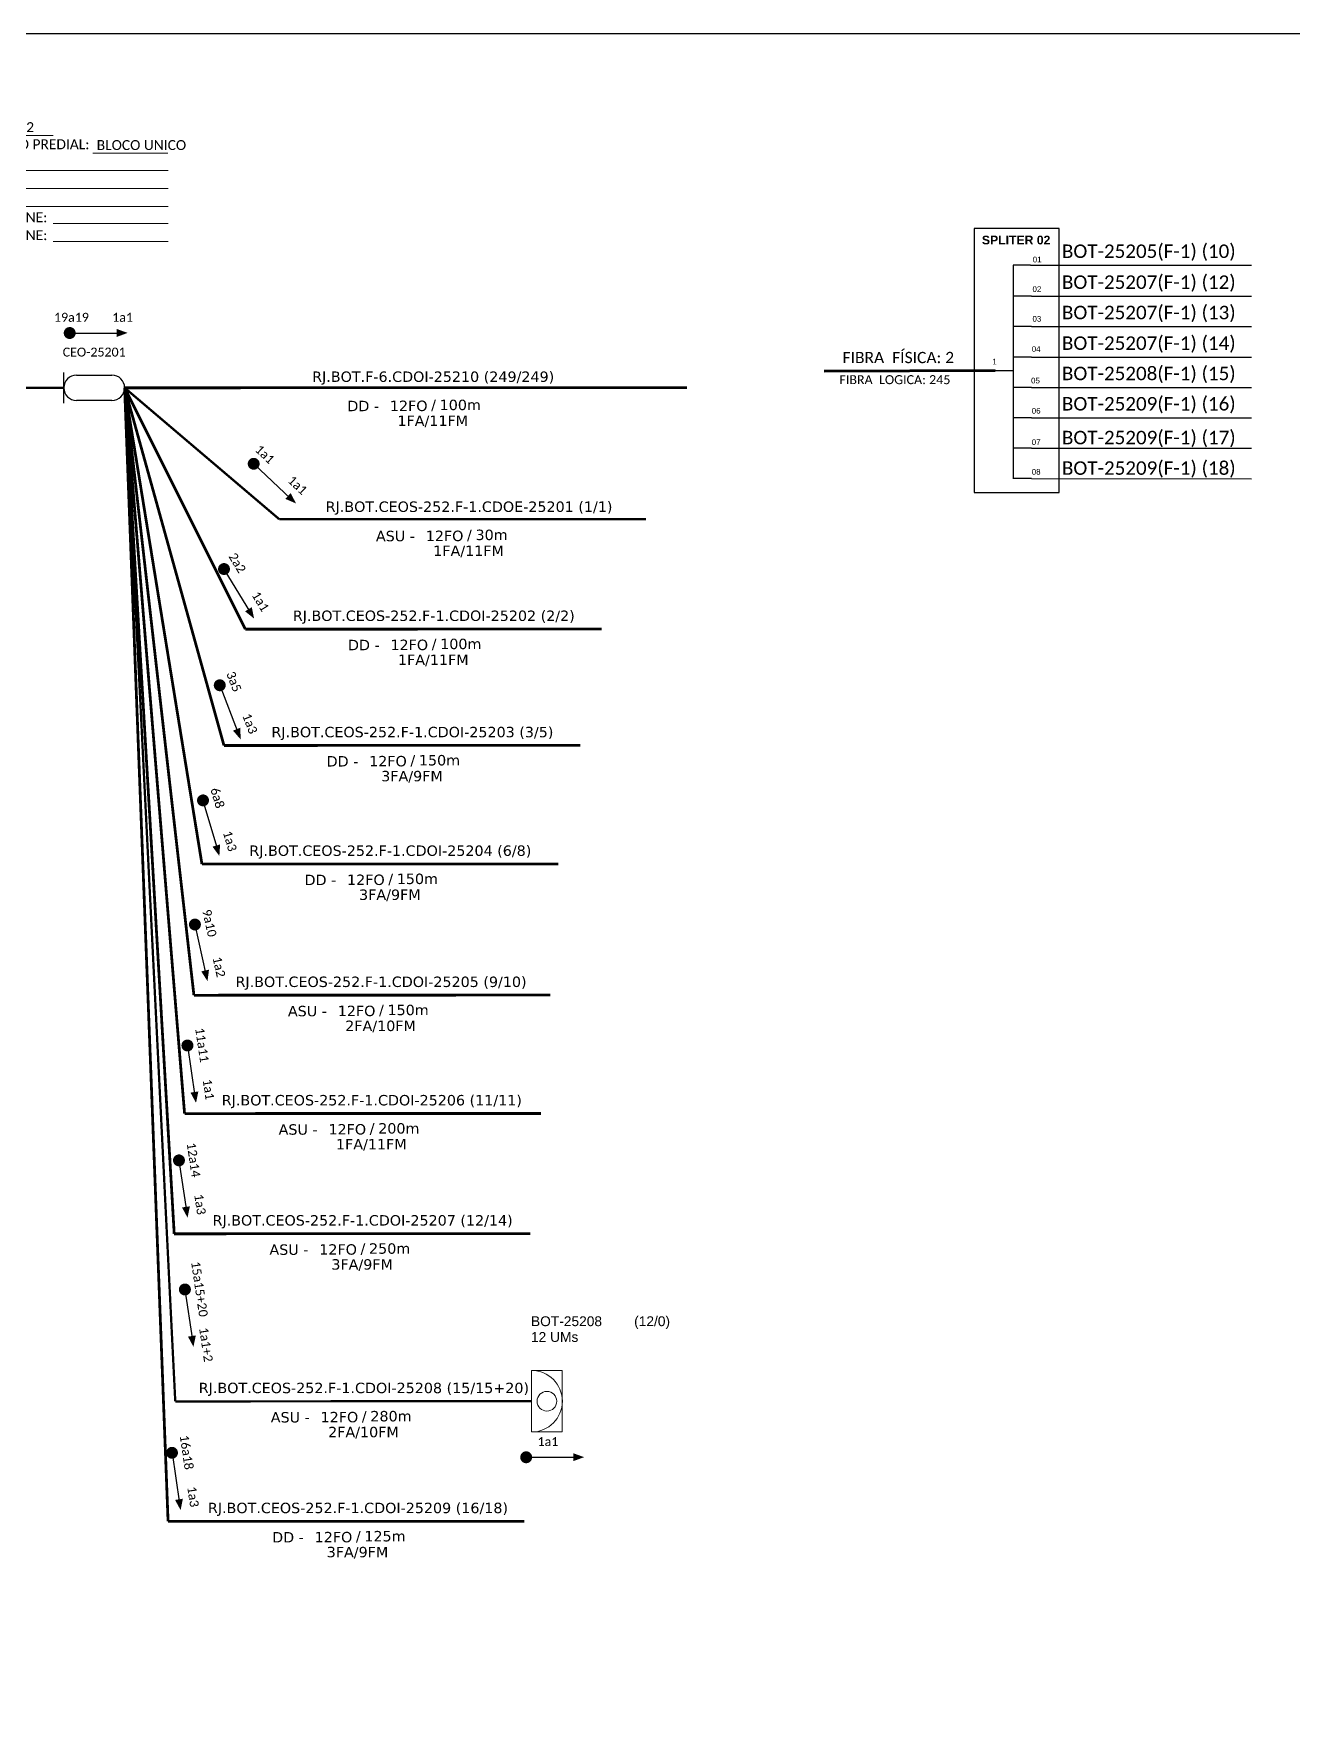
# Model space of a CAD drawing. Extents: x -89 to 749, y 705 to 1299.
# Drawn here: x 72 to 299.4, y 994.5 to 1299 of the extents above; entities that cross this region are included whole.
import ezdxf
from ezdxf.enums import TextEntityAlignment as Align

# ---------------------------------------------------------------- set-up
doc = ezdxf.new("R2010")
doc.units = 0
for name, color, linetype, lineweight in [("20.0-LEGENDA DOS CDO'S", 1, 'Continuous', 0), ('20.1-CDO_INTERIOR', 1, 'Continuous', 0), ('40.1-ETIQUETAS', 1, 'Continuous', 20)]:
    doc.layers.add(name, color=color, linetype=linetype, lineweight=lineweight)
for name, color, linetype in [('20.4-CEOS', 1, 'Continuous'), ('CAP a instalar', 1, 'Continuous'), ('SETA', 7, 'Continuous')]:
    doc.layers.add(name, color=color, linetype=linetype)
doc.styles.add('ARIAL', font='arial.ttf')
doc.styles.add('siredit', font='verdana.ttf')
doc.styles.get("Standard").update_dxf_attribs({"font": 'arial.ttf'})
doc.styles.add('WMF-Calibri0', font='calibri.ttf')
doc.styles.add('WMF-Calibri1', font='calibrib.ttf')
doc.linetypes.add('FENCELINE1', pattern='A,0.25,-0.1,[133,ltypeshp.shx,S=0.1,R=0,X=-0.1,Y=0],-0.1,1', length=1.45)

# ---------------------------------------------------------------- blocks, each defined once
blk = doc.blocks.new('OI')
h = blk.add_hatch(color=40)
edge = h.paths.add_edge_path()
edge.add_spline(control_points=[(4.35, -0.67), (3.92, -0.99), (3.26, -1.5), (2.81, -2.59), (2.9, -3.5), (3.06, -4.27), (3.31, -4.85), (3.37, -5.39), (3.4, -5.88), (3.2, -6.4), (2.54, -6.61), (1.65, -6.63), (0.55, -6.67), (-0.56, -6.42), (-1.61, -6.14), (-2.77, -5.61), (-3.92, -4.77), (-4.89, -3.7), (-5.34, -2.65), (-5.6, -1.94), (-5.85, -0.96), (-5.71, 0.47), (-5.1, 2.02), (-4.14, 3.02), (-3.3, 3.61), (-2.37, 4.16), (-1.36, 4.44), (-0.56, 4.7), (0.79, 4.85), (2.24, 4.97), (3.79, 4.57), (4.67, 4.21), (5.44, 3.65), (5.76, 2.99), (6.03, 2.21), (6.01, 1.46), (5.72, 0.64), (5.31, 0.08), (4.88, -0.38), (4.51, -0.55), (4.35, -0.67)], knot_values=[0, 0, 0, 0, 1.60434, 2.417191, 3.427595, 4.282808, 4.776746, 5.304182, 5.888771, 6.258406, 6.858137, 7.79129, 8.986195, 10.124242, 11.187857, 12.242908, 13.953784, 15.414161, 16.515391, 17.349188, 17.675853, 19.552021, 21.515531, 22.568638, 23.63245, 24.621084, 25.782718, 26.745347, 27.142653, 29.870543, 31.004649, 31.921532, 32.709589, 33.801391, 34.042471, 35.192333, 35.971461, 36.628871, 37.254359, 37.836911, 37.836911, 37.836911, 37.836911], degree=3, periodic=0)
h.paths.add_polyline_path([(1.13, -0.87, -1), (-0.04, -0.87, -1)], flags=16)
edge = h.paths.add_edge_path(flags=16)
edge.add_ellipse((0.56, -3.59), major_axis=(-0.02, 1.71), ratio=0.361305, start_angle=0, end_angle=360)
h.paths.add_polyline_path([(-0.36, -3.62, -1), (-3.8, -3.62, -1)], flags=16)
edge = h.paths.add_edge_path(flags=0)
edge.add_ellipse((-2.08, -3.62), major_axis=(0, 0.885), ratio=0.758294, start_angle=0, end_angle=360)
at = {"color": 40}
for centre, radius in [((-2.08, -3.62), 1.72), ((0.54, -0.87), 0.587)]:
    blk.add_circle(centre, radius, dxfattribs=at)
blk.add_ellipse((0.56, -3.59), major_axis=(-0.02, 1.71), ratio=0.361305, dxfattribs=at)
blk.add_ellipse((-2.08, -3.62), major_axis=(0, 0.885), ratio=0.758294, start_param=-3.141592653589792, end_param=3.141592653589792, dxfattribs=at)
at = {"color": 40, "start_tangent": (-0.800898, -0.598801), "end_tangent": (-0.800898, -0.598801)}
blk.add_spline([(4.35, -0.67), (3.2, -1.78), (2.9, -2.54), (2.92, -3.55), (3.12, -4.38), (3.28, -4.85), (3.37, -5.37), (3.35, -5.95), (3.2, -6.29), (2.66, -6.55), (1.73, -6.63), (0.54, -6.62), (-0.58, -6.41), (-1.6, -6.11), (-2.56, -5.67), (-3.95, -4.67), (-4.89, -3.56), (-5.37, -2.56), (-5.64, -1.78), (-5.72, -1.46), (-5.63, 0.42), (-4.84, 2.22), (-4.13, 2.99), (-3.27, 3.62), (-2.4, 4.09), (-1.3, 4.47), (-0.37, 4.72), (0.02, 4.77), (2.75, 4.8), (3.85, 4.53), (4.69, 4.16), (5.31, 3.68), (5.85, 2.73), (5.93, 2.5), (5.94, 1.35), (5.67, 0.62), (5.29, 0.08), (4.84, -0.36), (4.35, -0.67)], degree=3, dxfattribs=at)
blk = doc.blocks.new('CARIMBO')
at = {"color": 7, "lineweight": 0}
for points in [[(35.66, -16.79), (111.64, -16.79)], [(134.48, -16.3), (159.61, -16.3)], [(35.15, -20.06), (41.7, -20.06)], [(119.43, -20.02), (128.92, -20.02)], [(37.81, -23.14), (51.75, -23.14)], [(129.48, -23.14), (141.1, -23.14)], [(159.42, -23.14), (167.09, -23.14)], [(56.38, -26.37), (111.64, -26.37)], [(137.07, -26.37), (144.01, -26.37)], [(174.24, -26.37), (187.8, -26.37)], [(52.97, -29.48), (111.64, -29.48)], [(126.6, -29.48), (187.83, -29.48)], [(40.13, -32.55), (54.07, -32.55)], [(122.56, -32.72), (187.83, -32.72)], [(54.67, -35.52), (68.61, -35.52)], [(126.84, -35.96), (187.83, -35.96)], [(56.38, -39.07), (111.64, -39.07)], [(127.45, -39.07), (142.25, -39.07)], [(167.06, -39.07), (187.83, -39.07)], [(58.87, -42.31), (111.64, -42.31)], [(127.45, -42.31), (142.25, -42.31)], [(167.06, -42.31), (187.83, -42.31)]]:
    blk.add_lwpolyline(points, dxfattribs=at)
at = {"color": 7, "xscale": 1.213923925163967, "yscale": 1.213923925163967, "zscale": 1.213923925163967, "rotation": 0.1532896023949059}
blk.add_blockref('OI', (13.86, -20.16), dxfattribs=at)
at = {"color": 7, "lineweight": 0, "style": 'WMF-Calibri0'}
for s, height, p in [('PROJETO:', 1.793, (23.26, -16.04)), ('Caixa de Emenda:', 1.7927, (114.02, -16.04)), ('ESTAÇÃO:', 1.793, (23.26, -19.32)), ('PISO:', 1.793, (114.09, -19.28)), ('Nº DA CDOI:', 1.7927, (23.26, -22.39)), ('CAPACIDADE:', 1.7927, (113.91, -22.39)), ("UM's:", 1.793, (152.15, -22.39)), ('ENDEREÇO DA EDIFICAÇÃO :', 1.7927, (23.26, -25.63)), ('NÚMERO DE PORTA:', 1.7927, (113.91, -25.63)), ('IDENTIFICAÇÃO PREDIAL:', 1.7927, (144.99, -25.63)), ('NOME DO CONDOMÍNIO:', 1.7927, (23.26, -28.74)), ('CONTATO:', 1.793, (113.91, -28.74)), ('ID DO SURVEY:', 1.7927, (23.26, -31.97)), ('EMAIL:', 1.793, (113.91, -31.97)), ('ATENUAÇÃO TEÓRICA (dB):', 1.7927, (23.26, -35.09)), ('TELEFONE:', 1.793, (114.09, -35.09)), ('RESPONSÁVEL PELO SURVEY:', 1.7927, (23.02, -38.32)), ('EMPRESA:', 1.793, (114.09, -38.32)), ('RESPONSÁVEL PELO PROJETO:', 1.7927, (23.26, -41.44)), ('TELEFONE:', 1.793, (153.7, -38.83)), ('EMPRESA:', 1.793, (114.09, -41.56)), ('TELEFONE:', 1.793, (153.7, -42.06))]:
    blk.add_text(s, height=height, dxfattribs=at).set_placement(p)
at = {"color": 7, "lineweight": 0, "flags": 8}
for tag, p, style in [('PROJ', (36.46, -16.13), 'WMF-Calibri1'), ('CEOS-XX', (135.87, -15.46), 'WMF-Calibri0'), ('EST', (35.94, -19.41), 'WMF-Calibri1'), ('PISO_PTR', (120.78, -19.42), 'WMF-Calibri0'), ('CAPAC.', (130.66, -22.52), 'WMF-Calibri0'), ("UC'S", (160.78, -22.54), 'WMF-Calibri0'), ('LOGRADOURO', (56.65, -25.91), 'WMF-Calibri0'), ('N°', (138.85, -25.77), 'WMF-Calibri0'), ('N°PREDIO', (174.94, -25.77), 'WMF-Calibri0'), ('NOME_DO_COND.', (53.23, -29.02), 'WMF-Calibri0'), ('NOME_DO_CONTATO', (127.3, -28.89), 'WMF-Calibri0'), ('_ID_', (40.39, -31.94), 'WMF-Calibri0'), ('EMAIL', (123.26, -32.12), 'WMF-Calibri0'), ('O_POTEN', (56.06, -34.68), 'WMF-Calibri0'), ('RES_SURVEY', (57.78, -38.23), 'WMF-Calibri0'), ('TELEFONE', (127.55, -35.36), 'WMF-Calibri0'), ('EMP_RESP_SURVEY', (128.16, -38.47), 'WMF-Calibri0'), ('CONT_RESP_SURVEY', (167.76, -38.47), 'WMF-Calibri0'), ('RES_PROJ', (60.27, -41.47), 'WMF-Calibri0'), ('EMP_RESP_PROJ', (128.16, -41.71), 'WMF-Calibri0'), ('CONT_RESP_PROJ', (167.76, -41.71), 'WMF-Calibri0')]:
    blk.add_attdef(tag, p, '', height=1.79, dxfattribs=dict(at, style=style))
at = {"color": 7, "lineweight": 0, "style": 'WMF-Calibri1', "flags": 8}
blk.add_attdef("N° CDO'S", text='', height=1.79, dxfattribs=at).set_placement((44.78, -22.68), align=Align.CENTER)
blk = doc.blocks.new('ETIQUETA_RS5F')
at = {"layer": '40.1-ETIQUETAS', "color": 0, "style": 'siredit'}
blk.add_text('/', height=1.5, dxfattribs=at).set_placement((1.58, -1.95), align=Align.MIDDLE_RIGHT)
for tag, p in [('ETIQUETA_R_PRIMARIA', (1.21, 4.1)), ('ETIQUETA_R_SECUNDARIA', (1.21, 2.1)), ('F_ATIVAS/F_MORTAS', (1.14, -4.24))]:
    blk.add_attdef(tag, text='', height=1.5, dxfattribs=at).set_placement(p, align=Align.MIDDLE_CENTER)
for tag, p in [('TIPO_CABO', (-6.58, -2.12)), ('CAP_CABO', (0.4, -2.09))]:
    blk.add_attdef(tag, text='', height=1.5, dxfattribs=at).set_placement(p, align=Align.MIDDLE_RIGHT)
blk.add_attdef('METROS', text='', height=1.5, dxfattribs=at).set_placement((2.14, -1.95), align=Align.MIDDLE_LEFT)
for tag, p in [('FUSÃO_1', (0.85, -8.39)), ('FUSÃO_2', (0.85, -10.6)), ('FUSÃO_3', (0.85, -12.93)), ('FUSÃO_4', (0.85, -15.14)), ('FUSÃO_5', (0.85, -17.16))]:
    blk.add_attdef(tag, text='', height=1.5, dxfattribs=at).set_placement(p, align=Align.CENTER)

msp = doc.modelspace()

# ---------------------------------------------------------------- linework, layer by layer
at = {"color": 7, "linetype": 'Continuous'}
for p, q in [((249.03, 1257.17), (249.03, 1218.57)), ((252.15, 1257.17), (249.03, 1257.17)), ((252.31, 1251.59), (249.18, 1251.59)), ((252.31, 1246.08), (249.18, 1246.08)), ((252.31, 1240.55), (249.18, 1240.55)), ((245.78, 1238.12), (249.01, 1238.12)), ((252.31, 1235.07), (249.18, 1235.07)), ((252.31, 1229.59), (249.18, 1229.59)), ((252.31, 1224.09), (249.18, 1224.09)), ((252.31, 1218.6), (249.18, 1218.6))]:
    msp.add_line(p, q, dxfattribs=at)
at = {"color": 10, "linetype": 'Continuous'}
for p, q in [((252.15, 1257.17), (292.1, 1257.16)), ((252.31, 1251.59), (292.1, 1251.57)), ((252.31, 1246.09), (292.1, 1246.08)), ((252.31, 1240.56), (292.1, 1240.55)), ((252.31, 1235.09), (292.1, 1235.07)), ((252.31, 1229.6), (292.1, 1229.59)), ((252.31, 1224.1), (292.1, 1224.09)), ((252.31, 1218.6), (292.1, 1218.59))]:
    msp.add_line(p, q, dxfattribs=at)
at = {"color": 1, "linetype": 'Continuous', "lineweight": 60}
msp.add_line((245.78, 1238.12), (214.86, 1238.03), dxfattribs=at)
msp.add_lwpolyline([(-89.32, 705.02), (749.25, 705.02), (749.25, 1299.02), (-89.32, 1299.02), (-89.32, 705.02)])
at = {"color": 7}
msp.add_lwpolyline([(241.94, 1216.1), (257.3, 1216.1), (257.3, 1263.79), (241.94, 1263.79)], close=True, dxfattribs=at)
at = {"const_width": 1.08}
for points in [[(78.01, 1244.92, 1), (79.09, 1244.92, 1)], [(111.4, 1221.65, 1), (112.18, 1220.92, 1)], [(106.15, 1202.72, 1), (106.7, 1201.8, 1)], [(105.47, 1181.76, 1), (105.85, 1180.75, 1)], [(102.48, 1160.96, 1), (102.79, 1159.93, 1)], [(101.06, 1138.53, 1), (101.29, 1137.48, 1)], [(99.74, 1116.68, 1), (99.9, 1115.61, 1)], [(98.21, 1095.91, 1), (98.37, 1094.85, 1)], [(99.28, 1072.58, 1), (99.44, 1071.51, 1)], [(96.95, 1043.06, 1), (97.11, 1042, 1)], [(160.49, 1041.72, 1), (161.56, 1041.72, 1)]]:
    msp.add_lwpolyline(points, format="xyb", close=True, dxfattribs=at)
at = {"layer": '20.1-CDO_INTERIOR', "color": 10, "lineweight": 18}
msp.add_lwpolyline([(167.55, 1046.29), (167.55, 1057.4), (162, 1057.4), (162, 1046.29)], close=True, dxfattribs=at)
msp.add_circle((164.77, 1051.85), 1.78, dxfattribs=at)
msp.add_arc((162, 1051.85), 5.56, 270, 90, dxfattribs=at)
at = {"layer": '20.4-CEOS', "color": 5}
for p, q in [((79.76, 1237.31), (86.18, 1237.31)), ((86.18, 1232.73), (79.76, 1232.73))]:
    msp.add_line(p, q, dxfattribs=at)
msp.add_lwpolyline([(77.47, 1232.26), (77.47, 1237.78)], dxfattribs=at)
for centre, start, end in [((79.76, 1235.02), 90, 270), ((86.18, 1235.02), 270, 90)]:
    msp.add_arc(centre, 2.29, start, end, dxfattribs=at)
at = {"layer": 'CAP a instalar', "color": 5, "linetype": 'FENCELINE1', "ltscale": 7, "const_width": 0.415}
msp.add_lwpolyline([(-58.08, 1235.02), (77.47, 1235.02)], dxfattribs=at)
at = {"layer": 'CAP a instalar', "color": 7, "ltscale": 7, "const_width": 0.502}
for points in [[(88.47, 1235.02), (190.1, 1235.04)], [(96.32, 1030.13), (88.47, 1235.02)], [(96.32, 1030.13), (160.71, 1030.16)]]:
    msp.add_lwpolyline(points, dxfattribs=at)
at = {"layer": 'CAP a instalar', "color": 8, "ltscale": 7, "const_width": 0.502}
for points in [[(88.47, 1235.02), (110.29, 1191.39)], [(88.47, 1235.02), (106.42, 1170.37)], [(88.47, 1235.02), (102.44, 1148.93)], [(88.47, 1235.02), (100.99, 1125.23)], [(88.47, 1235.02), (99.3, 1103.84)], [(97.43, 1082.11), (88.47, 1235.02)], [(110.29, 1191.39), (174.68, 1191.42)], [(106.42, 1170.37), (170.82, 1170.4)], [(102.44, 1148.93), (166.81, 1148.96)], [(100.99, 1125.23), (165.37, 1125.26)], [(99.3, 1103.84), (163.7, 1103.86)], [(97.39, 1082.11), (161.76, 1082.14)]]:
    msp.add_lwpolyline(points, dxfattribs=at)
at = {"layer": 'CAP a instalar', "color": 7, "linetype": 'FENCELINE1', "ltscale": 7, "const_width": 0.415}
for points in [[(88.47, 1235.02), (116.42, 1211.26)], [(116.42, 1211.26), (182.66, 1211.26)]]:
    msp.add_lwpolyline(points, dxfattribs=at)
at = {"layer": 'CAP a instalar', "color": 10, "linetype": 'FENCELINE1', "ltscale": 7, "const_width": 0.415}
for points in [[(97.62, 1051.82), (88.47, 1235.02)], [(97.62, 1051.82), (162, 1051.85)]]:
    msp.add_lwpolyline(points, dxfattribs=at)
at = {"layer": 'SETA'}
for points in [[(78.55, 1244.92), (87.79, 1244.92)], [(111.79, 1221.28), (118.53, 1214.95)], [(106.42, 1202.26), (111.21, 1194.35)], [(105.66, 1181.26), (108.97, 1172.62)], [(102.63, 1160.44), (105.23, 1151.57)], [(101.18, 1138), (103.16, 1128.97)], [(99.82, 1116.14), (101.17, 1107)], [(98.29, 1095.38), (99.64, 1086.24)], [(99.36, 1072.04), (100.71, 1062.9)], [(97.03, 1042.53), (98.38, 1033.38)], [(161.02, 1041.72), (170.27, 1041.72)]]:
    msp.add_lwpolyline(points, dxfattribs=at)
for points in [[(87.05, 1245.65), (89.02, 1244.94), (87.05, 1244.22)], [(118.49, 1215.99), (119.43, 1214.12), (117.5, 1214.95)], [(111.45, 1195.36), (111.86, 1193.31), (110.23, 1194.62)], [(109.39, 1173.58), (109.42, 1171.48), (108.05, 1173.06)], [(105.72, 1152.49), (105.59, 1150.39), (104.35, 1152.08)], [(103.72, 1129.85), (103.44, 1127.77), (102.32, 1129.54)], [(101.79, 1107.84), (101.37, 1105.78), (100.37, 1107.63)], [(100.26, 1087.08), (99.84, 1085.02), (98.84, 1086.87)], [(101.33, 1063.74), (100.91, 1061.68), (99.91, 1063.53)], [(169.53, 1042.45), (171.5, 1041.74), (169.53, 1041.02)], [(99, 1034.22), (98.58, 1032.17), (97.58, 1034.01)]]:
    msp.add_solid(points, dxfattribs=at)

# ---------------------------------------------------------------- block references
ref = msp.add_blockref('CARIMBO', (-91.51, 1303.77))
ref.add_attrib('PROJ', 'A1-64882-2021-FTTH-BOT-RJ', (-55.05, 1287.63), dxfattribs={"color": 7, "lineweight": 0, "height": 1.7927, "style": 'WMF-Calibri1'})
ref.add_attrib('EST', 'BOT', (-55.57, 1284.35), dxfattribs={"color": 7, "lineweight": 0, "height": 1.793, "style": 'WMF-Calibri1'})
ref.add_attrib("N° CDO'S", '25208', dxfattribs={"color": 7, "lineweight": 0, "height": 1.793, "style": 'WMF-Calibri1'}).set_placement((-46.73, 1281.09), align=Align.CENTER)
ref.add_attrib('LOGRADOURO', 'RUA CONRADO NIEMEYER 12 ', (-34.86, 1277.86), dxfattribs={"color": 7, "lineweight": 0, "height": 1.7927, "style": 'WMF-Calibri0'})
ref.add_attrib('NOME_DO_COND.', 'ED. NOGUEIRA', (-38.28, 1274.74), dxfattribs={"color": 7, "lineweight": 0, "height": 1.7927, "style": 'WMF-Calibri0'})
ref.add_attrib('_ID_', 'R29361', (-51.11, 1271.83), dxfattribs={"color": 7, "lineweight": 0, "height": 1.793, "style": 'WMF-Calibri0'})
ref.add_attrib('O_POTEN', '25,18', (-35.45, 1269.09), dxfattribs={"color": 7, "lineweight": 0, "height": 1.793, "style": 'WMF-Calibri0'})
ref.add_attrib('RES_SURVEY', 'VITOR QUINTANILHA', (-33.73, 1265.54), dxfattribs={"color": 7, "lineweight": 0, "height": 1.7927, "style": 'WMF-Calibri0'})
ref.add_attrib('RES_PROJ', 'VITOR LIMA', (-31.24, 1262.3), dxfattribs={"color": 7, "lineweight": 0, "height": 1.793, "style": 'WMF-Calibri0'})
ref.add_attrib('CEOS-XX', 'CEOS-252 / F-6', (44.36, 1288.31), dxfattribs={"color": 7, "lineweight": 0, "height": 1.7927, "style": 'WMF-Calibri0'})
ref.add_attrib('CAPAC.', '12 ADAP', (39.15, 1281.25), dxfattribs={"color": 7, "lineweight": 0, "height": 1.793, "style": 'WMF-Calibri0'})
ref.add_attrib("UC'S", '12', (69.27, 1281.23), dxfattribs={"color": 7, "lineweight": 0, "height": 1.793, "style": 'WMF-Calibri0'})
ref.add_attrib('PISO_PTR', '0', (29.28, 1284.34), dxfattribs={"color": 7, "lineweight": 0, "height": 1.79, "style": 'WMF-Calibri0'})
ref.add_attrib('N°', '12', (47.34, 1278), dxfattribs={"color": 7, "lineweight": 0, "height": 1.793, "style": 'WMF-Calibri0'})
ref.add_attrib('N°PREDIO', 'BLOCO UNICO', (83.43, 1278), dxfattribs={"color": 7, "lineweight": 0, "height": 1.7927, "style": 'WMF-Calibri0'})
ref.add_attrib('NOME_DO_CONTATO', 'GERALDO (SÍNDICO)', (35.79, 1274.88), dxfattribs={"color": 7, "lineweight": 0, "height": 1.7927, "style": 'WMF-Calibri0'})
ref.add_attrib('EMAIL', '-', (31.75, 1271.65), dxfattribs={"color": 7, "lineweight": 0, "height": 1.79, "style": 'WMF-Calibri0'})
ref.add_attrib('TELEFONE', '21-99227-9787', (36.04, 1268.41), dxfattribs={"color": 7, "lineweight": 0, "height": 1.7927, "style": 'WMF-Calibri0'})
ref.add_attrib('EMP_RESP_SURVEY', 'SEREDE', (36.65, 1265.3), dxfattribs={"color": 7, "lineweight": 0, "height": 1.793, "style": 'WMF-Calibri0'})
ref.add_attrib('EMP_RESP_PROJ', 'SEREDE', (36.65, 1262.06), dxfattribs={"color": 7, "lineweight": 0, "height": 1.793, "style": 'WMF-Calibri0'})
at = {"layer": 'CAP a instalar', "color": 7, "linetype": 'FENCELINE1', "ltscale": 7}
ref = msp.add_blockref('ETIQUETA_RS5F', (142.74, 1234.39), dxfattribs=dict(at, xscale=1.25452798386545, yscale=1.25452798386545, zscale=1.25452798386545))
ref.add_attrib('ETIQUETA_R_SECUNDARIA', 'RJ.BOT.F-6.CDOI-25210 (249/249)', dxfattribs={"layer": '40.1-ETIQUETAS', "color": 0, "height": 1.8818, "style": 'siredit'}).set_placement((144.22, 1237.03), align=Align.MIDDLE_CENTER)
ref.add_attrib('TIPO_CABO', 'DD -', dxfattribs={"layer": '40.1-ETIQUETAS', "color": 0, "height": 1.882, "style": 'siredit'}).set_placement((134.44, 1231.73), align=Align.MIDDLE_RIGHT)
ref.add_attrib('CAP_CABO', '12FO', dxfattribs={"layer": '40.1-ETIQUETAS', "color": 0, "height": 1.882, "style": 'siredit'}).set_placement((143.2, 1231.76), align=Align.MIDDLE_RIGHT)
ref.add_attrib('METROS', '100m', dxfattribs={"layer": '40.1-ETIQUETAS', "color": 0, "height": 1.882, "style": 'siredit'}).set_placement((145.39, 1231.93), align=Align.MIDDLE_LEFT)
ref.add_attrib('F_ATIVAS/F_MORTAS', '1FA/11FM', dxfattribs={"layer": '40.1-ETIQUETAS', "color": 0, "height": 1.882, "style": 'siredit'}).set_placement((144.14, 1229.06), align=Align.MIDDLE_CENTER)
ref = msp.add_blockref('ETIQUETA_RS5F', (149.22, 1210.89), dxfattribs=dict(at, xscale=1.25452798386545, yscale=1.25452798386545, zscale=1.25452798386545))
ref.add_attrib('ETIQUETA_R_SECUNDARIA', 'RJ.BOT.CEOS-252.F-1.CDOE-25201 (1/1)', dxfattribs={"layer": '40.1-ETIQUETAS', "color": 0, "height": 1.8818, "style": 'siredit'}).set_placement((150.7, 1213.53), align=Align.MIDDLE_CENTER)
ref.add_attrib('TIPO_CABO', 'ASU -', dxfattribs={"layer": '40.1-ETIQUETAS', "color": 0, "height": 1.882, "style": 'siredit'}).set_placement((140.92, 1208.23), align=Align.MIDDLE_RIGHT)
ref.add_attrib('CAP_CABO', '12FO', dxfattribs={"layer": '40.1-ETIQUETAS', "color": 0, "height": 1.882, "style": 'siredit'}).set_placement((149.68, 1208.26), align=Align.MIDDLE_RIGHT)
ref.add_attrib('METROS', '30m', dxfattribs={"layer": '40.1-ETIQUETAS', "color": 0, "height": 1.882, "style": 'siredit'}).set_placement((151.87, 1208.44), align=Align.MIDDLE_LEFT)
ref.add_attrib('F_ATIVAS/F_MORTAS', '1FA/11FM', dxfattribs={"layer": '40.1-ETIQUETAS', "color": 0, "height": 1.882, "style": 'siredit'}).set_placement((150.61, 1205.56), align=Align.MIDDLE_CENTER)
at = {"layer": 'CAP a instalar', "color": 8, "linetype": 'FENCELINE1', "ltscale": 7}
ref = msp.add_blockref('ETIQUETA_RS5F', (142.84, 1191.18), dxfattribs=dict(at, xscale=1.25452798386545, yscale=1.25452798386545, zscale=1.25452798386545))
ref.add_attrib('ETIQUETA_R_SECUNDARIA', 'RJ.BOT.CEOS-252.F-1.CDOI-25202 (2/2)', dxfattribs={"layer": '40.1-ETIQUETAS', "color": 0, "height": 1.8818, "style": 'siredit'}).set_placement((144.33, 1193.82), align=Align.MIDDLE_CENTER)
ref.add_attrib('TIPO_CABO', 'DD -', dxfattribs={"layer": '40.1-ETIQUETAS', "color": 0, "height": 1.882, "style": 'siredit'}).set_placement((134.55, 1188.53), align=Align.MIDDLE_RIGHT)
ref.add_attrib('CAP_CABO', '12FO', dxfattribs={"layer": '40.1-ETIQUETAS', "color": 0, "height": 1.882, "style": 'siredit'}).set_placement((143.3, 1188.56), align=Align.MIDDLE_RIGHT)
ref.add_attrib('METROS', '100m', dxfattribs={"layer": '40.1-ETIQUETAS', "color": 0, "height": 1.882, "style": 'siredit'}).set_placement((145.49, 1188.73), align=Align.MIDDLE_LEFT)
ref.add_attrib('F_ATIVAS/F_MORTAS', '1FA/11FM', dxfattribs={"layer": '40.1-ETIQUETAS', "color": 0, "height": 1.882, "style": 'siredit'}).set_placement((144.24, 1185.86), align=Align.MIDDLE_CENTER)
ref = msp.add_blockref('ETIQUETA_RS5F', (138.99, 1170.16), dxfattribs=dict(at, xscale=1.25452798386545, yscale=1.25452798386545, zscale=1.25452798386545))
ref.add_attrib('ETIQUETA_R_SECUNDARIA', 'RJ.BOT.CEOS-252.F-1.CDOI-25203 (3/5)', dxfattribs={"layer": '40.1-ETIQUETAS', "color": 0, "height": 1.8818, "style": 'siredit'}).set_placement((140.47, 1172.8), align=Align.MIDDLE_CENTER)
ref.add_attrib('TIPO_CABO', 'DD -', dxfattribs={"layer": '40.1-ETIQUETAS', "color": 0, "height": 1.882, "style": 'siredit'}).set_placement((130.69, 1167.51), align=Align.MIDDLE_RIGHT)
ref.add_attrib('CAP_CABO', '12FO', dxfattribs={"layer": '40.1-ETIQUETAS', "color": 0, "height": 1.882, "style": 'siredit'}).set_placement((139.45, 1167.54), align=Align.MIDDLE_RIGHT)
ref.add_attrib('METROS', '150m', dxfattribs={"layer": '40.1-ETIQUETAS', "color": 0, "height": 1.882, "style": 'siredit'}).set_placement((141.64, 1167.71), align=Align.MIDDLE_LEFT)
ref.add_attrib('F_ATIVAS/F_MORTAS', '3FA/9FM', dxfattribs={"layer": '40.1-ETIQUETAS', "color": 0, "height": 1.882, "style": 'siredit'}).set_placement((140.39, 1164.84), align=Align.MIDDLE_CENTER)
ref = msp.add_blockref('ETIQUETA_RS5F', (135, 1148.72), dxfattribs=dict(at, xscale=1.25452798386545, yscale=1.25452798386545, zscale=1.25452798386545))
ref.add_attrib('ETIQUETA_R_SECUNDARIA', 'RJ.BOT.CEOS-252.F-1.CDOI-25204 (6/8)', dxfattribs={"layer": '40.1-ETIQUETAS', "color": 0, "height": 1.8818, "style": 'siredit'}).set_placement((136.48, 1151.36), align=Align.MIDDLE_CENTER)
ref.add_attrib('TIPO_CABO', 'DD -', dxfattribs={"layer": '40.1-ETIQUETAS', "color": 0, "height": 1.882, "style": 'siredit'}).set_placement((126.7, 1146.07), align=Align.MIDDLE_RIGHT)
ref.add_attrib('CAP_CABO', '12FO', dxfattribs={"layer": '40.1-ETIQUETAS', "color": 0, "height": 1.882, "style": 'siredit'}).set_placement((135.46, 1146.1), align=Align.MIDDLE_RIGHT)
ref.add_attrib('METROS', '150m', dxfattribs={"layer": '40.1-ETIQUETAS', "color": 0, "height": 1.882, "style": 'siredit'}).set_placement((137.64, 1146.27), align=Align.MIDDLE_LEFT)
ref.add_attrib('F_ATIVAS/F_MORTAS', '3FA/9FM', dxfattribs={"layer": '40.1-ETIQUETAS', "color": 0, "height": 1.882, "style": 'siredit'}).set_placement((136.39, 1143.4), align=Align.MIDDLE_CENTER)
ref = msp.add_blockref('ETIQUETA_RS5F', (133.32, 1125.02), dxfattribs=dict(at, xscale=1.25452798386545, yscale=1.25452798386545, zscale=1.25452798386545))
ref.add_attrib('ETIQUETA_R_SECUNDARIA', 'RJ.BOT.CEOS-252.F-1.CDOI-25205 (9/10)', dxfattribs={"layer": '40.1-ETIQUETAS', "color": 0, "height": 1.8818, "style": 'siredit'}).set_placement((134.8, 1127.66), align=Align.MIDDLE_CENTER)
ref.add_attrib('TIPO_CABO', 'ASU -', dxfattribs={"layer": '40.1-ETIQUETAS', "color": 0, "height": 1.882, "style": 'siredit'}).set_placement((125.02, 1122.37), align=Align.MIDDLE_RIGHT)
ref.add_attrib('CAP_CABO', '12FO', dxfattribs={"layer": '40.1-ETIQUETAS', "color": 0, "height": 1.882, "style": 'siredit'}).set_placement((133.78, 1122.4), align=Align.MIDDLE_RIGHT)
ref.add_attrib('METROS', '150m', dxfattribs={"layer": '40.1-ETIQUETAS', "color": 0, "height": 1.882, "style": 'siredit'}).set_placement((135.97, 1122.57), align=Align.MIDDLE_LEFT)
ref.add_attrib('F_ATIVAS/F_MORTAS', '2FA/10FM', dxfattribs={"layer": '40.1-ETIQUETAS', "color": 0, "height": 1.882, "style": 'siredit'}).set_placement((134.71, 1119.7), align=Align.MIDDLE_CENTER)
ref = msp.add_blockref('ETIQUETA_RS5F', (131.64, 1103.62), dxfattribs=dict(at, xscale=1.25452798386545, yscale=1.25452798386545, zscale=1.25452798386545))
ref.add_attrib('ETIQUETA_R_SECUNDARIA', 'RJ.BOT.CEOS-252.F-1.CDOI-25206 (11/11)', dxfattribs={"layer": '40.1-ETIQUETAS', "color": 0, "height": 1.8818, "style": 'siredit'}).set_placement((133.13, 1106.26), align=Align.MIDDLE_CENTER)
ref.add_attrib('TIPO_CABO', 'ASU -', dxfattribs={"layer": '40.1-ETIQUETAS', "color": 0, "height": 1.882, "style": 'siredit'}).set_placement((123.34, 1100.97), align=Align.MIDDLE_RIGHT)
ref.add_attrib('CAP_CABO', '12FO', dxfattribs={"layer": '40.1-ETIQUETAS', "color": 0, "height": 1.882, "style": 'siredit'}).set_placement((132.1, 1101), align=Align.MIDDLE_RIGHT)
ref.add_attrib('METROS', '200m', dxfattribs={"layer": '40.1-ETIQUETAS', "color": 0, "height": 1.882, "style": 'siredit'}).set_placement((134.29, 1101.17), align=Align.MIDDLE_LEFT)
ref.add_attrib('F_ATIVAS/F_MORTAS', '1FA/11FM', dxfattribs={"layer": '40.1-ETIQUETAS', "color": 0, "height": 1.882, "style": 'siredit'}).set_placement((133.04, 1098.3), align=Align.MIDDLE_CENTER)
ref = msp.add_blockref('ETIQUETA_RS5F', (129.98, 1081.9), dxfattribs=dict(at, xscale=1.25452798386545, yscale=1.25452798386545, zscale=1.25452798386545))
ref.add_attrib('ETIQUETA_R_SECUNDARIA', 'RJ.BOT.CEOS-252.F-1.CDOI-25207 (12/14)', dxfattribs={"layer": '40.1-ETIQUETAS', "color": 0, "height": 1.8818, "style": 'siredit'}).set_placement((131.47, 1084.54), align=Align.MIDDLE_CENTER)
ref.add_attrib('TIPO_CABO', 'ASU -', dxfattribs={"layer": '40.1-ETIQUETAS', "color": 0, "height": 1.882, "style": 'siredit'}).set_placement((121.68, 1079.25), align=Align.MIDDLE_RIGHT)
ref.add_attrib('CAP_CABO', '12FO', dxfattribs={"layer": '40.1-ETIQUETAS', "color": 0, "height": 1.882, "style": 'siredit'}).set_placement((130.44, 1079.28), align=Align.MIDDLE_RIGHT)
ref.add_attrib('METROS', '250m', dxfattribs={"layer": '40.1-ETIQUETAS', "color": 0, "height": 1.882, "style": 'siredit'}).set_placement((132.63, 1079.45), align=Align.MIDDLE_LEFT)
ref.add_attrib('F_ATIVAS/F_MORTAS', '3FA/9FM', dxfattribs={"layer": '40.1-ETIQUETAS', "color": 0, "height": 1.882, "style": 'siredit'}).set_placement((131.38, 1076.58), align=Align.MIDDLE_CENTER)
at = {"layer": 'CAP a instalar', "color": 10, "linetype": 'FENCELINE1', "ltscale": 7}
ref = msp.add_blockref('ETIQUETA_RS5F', (130.22, 1051.61), dxfattribs=dict(at, xscale=1.25452798386545, yscale=1.25452798386545, zscale=1.25452798386545))
ref.add_attrib('ETIQUETA_R_SECUNDARIA', 'RJ.BOT.CEOS-252.F-1.CDOI-25208 (15/15+20)', dxfattribs={"layer": '40.1-ETIQUETAS', "color": 0, "height": 1.8818, "style": 'siredit'}).set_placement((131.7, 1054.25), align=Align.MIDDLE_CENTER)
ref.add_attrib('TIPO_CABO', 'ASU -', dxfattribs={"layer": '40.1-ETIQUETAS', "color": 0, "height": 1.882, "style": 'siredit'}).set_placement((121.92, 1048.95), align=Align.MIDDLE_RIGHT)
ref.add_attrib('CAP_CABO', '12FO', dxfattribs={"layer": '40.1-ETIQUETAS', "color": 0, "height": 1.882, "style": 'siredit'}).set_placement((130.68, 1048.98), align=Align.MIDDLE_RIGHT)
ref.add_attrib('METROS', '280m', dxfattribs={"layer": '40.1-ETIQUETAS', "color": 0, "height": 1.882, "style": 'siredit'}).set_placement((132.87, 1049.15), align=Align.MIDDLE_LEFT)
ref.add_attrib('F_ATIVAS/F_MORTAS', '2FA/10FM', dxfattribs={"layer": '40.1-ETIQUETAS', "color": 0, "height": 1.882, "style": 'siredit'}).set_placement((131.62, 1046.28), align=Align.MIDDLE_CENTER)
at = {"layer": 'CAP a instalar', "color": 7, "linetype": 'FENCELINE1', "ltscale": 7}
ref = msp.add_blockref('ETIQUETA_RS5F', (129.15, 1029.92), dxfattribs=dict(at, xscale=1.25452798386545, yscale=1.25452798386545, zscale=1.25452798386545))
ref.add_attrib('ETIQUETA_R_SECUNDARIA', 'RJ.BOT.CEOS-252.F-1.CDOI-25209 (16/18)', dxfattribs={"layer": '40.1-ETIQUETAS', "color": 0, "height": 1.8818, "style": 'siredit'}).set_placement((130.63, 1032.56), align=Align.MIDDLE_CENTER)
ref.add_attrib('TIPO_CABO', 'DD -', dxfattribs={"layer": '40.1-ETIQUETAS', "color": 0, "height": 1.882, "style": 'siredit'}).set_placement((120.85, 1027.26), align=Align.MIDDLE_RIGHT)
ref.add_attrib('CAP_CABO', '12FO', dxfattribs={"layer": '40.1-ETIQUETAS', "color": 0, "height": 1.882, "style": 'siredit'}).set_placement((129.61, 1027.29), align=Align.MIDDLE_RIGHT)
ref.add_attrib('METROS', '125m', dxfattribs={"layer": '40.1-ETIQUETAS', "color": 0, "height": 1.882, "style": 'siredit'}).set_placement((131.79, 1027.46), align=Align.MIDDLE_LEFT)
ref.add_attrib('F_ATIVAS/F_MORTAS', '3FA/9FM', dxfattribs={"layer": '40.1-ETIQUETAS', "color": 0, "height": 1.882, "style": 'siredit'}).set_placement((130.54, 1024.59), align=Align.MIDDLE_CENTER)

# ---------------------------------------------------------------- texts
at = {"attachment_point": 5}
for s, insert, char_height, width in [('{\\fArial|b1|i0|c0|p34;\\C10;SPLITER 02}', (249.55, 1261.72), 1.578, 15.36), ('\\pt9;{\\fCalibri|b0|i0|c0|p34;\\C7;BOT-25205(F-1) (10)}', (273.52, 1259.44), 2.4384, 36.3648), ('\\C7;\\fArial|b0|i0|;\\H1.0273588255048;01 ', (253.35, 1258.19), 1.578, 3.1646), ('\\pt9;{\\fCalibri|b0|i0|c0|p34;\\C7;BOT-25207(F-1) (12)}', (273.52, 1253.85), 2.4384, 36.3648), ('\\C7;\\fArial|b0|i0|;\\H1.0273588255048;02 ', (253.3, 1252.85), 1.578, 3.3406), ('{\\fCalibri|b0|i0|c0|p34;\\C7;19a19}', (78.86, 1247.75), 1.6133, 27.2748), ('{\\fCalibri|b0|i0|c0|p34;\\C7;1a1}', (88.1, 1247.75), 1.6133, 27.2748), ('\\pt9;{\\fCalibri|b0|i0|c0|p34;\\C7;BOT-25207(F-1) (13)}', (273.52, 1248.36), 2.4384, 36.3648), ('\\C7;\\fArial|b0|i0|;\\H1.0273588255048;03 ', (253.3, 1247.48), 1.578, 3.072), ('\\C7;\\fArial|b0|i0|;\\H1.0273588255048;04 ', (253.17, 1242.02), 1.578, 3.3406), ('\\pt9;{\\fCalibri|b0|i0|c0|p34;\\C7;BOT-25207(F-1) (14)}', (273.52, 1242.83), 2.4384, 36.3648), ('{\\fCalibri|b0|i0|c0|p34;\\C7;FIBRA  FÍSICA: 2}', (228.26, 1240.48), 2.032, 30.72), ('\\C7;\\fArial|b0|i0|;\\H1.0273588255048;1', (245.63, 1239.75), 1.578, 1.563), ('{\\fCalibri|b0|i0|c0|p34;\\C7;FIBRA  LOGICA: 245}', (227.64, 1236.48), 1.6256, 30.72), ('\\C7;\\fArial|b0|i0|;\\H1.0273588255048;05 ', (253.05, 1236.32), 1.578, 4.1086), ('\\pt9;{\\fCalibri|b0|i0|c0|p34;\\C7;BOT-25208(F-1) (15)}', (273.52, 1237.35), 2.4384, 36.3648), ('\\pt9;{\\fCalibri|b0|i0|c0|p34;\\C7;BOT-25209(F-1) (16)}', (273.52, 1231.87), 2.4384, 36.3648), ('\\C7;\\fArial|b0|i0|;\\H1.0273588255048;06 ', (253.17, 1230.86), 1.578, 3.3406), ('\\pt9;{\\fCalibri|b0|i0|c0|p34;\\C7;BOT-25209(F-1) (17)}', (273.52, 1225.76), 2.4384, 36.3648), ('\\C7;\\fArial|b0|i0|;\\H1.0273588255048;07 ', (253.17, 1225.2), 1.578, 3.3406), ('\\pt9;{\\fCalibri|b0|i0|c0|p34;\\C7;BOT-25209(F-1) (18)}', (273.52, 1220.25), 2.4384, 36.3648), ('\\C7;\\fArial|b0|i0|;\\H1.0273588255048;08 ', (253.17, 1219.83), 1.578, 3.3406), ('{\\fCalibri|b0|i0|c0|p34;\\C7;1a1}', (164.95, 1044.55), 1.6133, 27.2748)]:
    msp.add_mtext(s, dxfattribs=dict(at, insert=insert, char_height=char_height, width=width))
at = {"color": 5, "insert": (82.97, 1241.47), "char_height": 1.6133, "width": 27.2748, "attachment_point": 5}
msp.add_mtext('{\\fCalibri|b0|i0|c0|p34;\\C7;CEO-25201}', dxfattribs=at)
at = {"char_height": 1.6133, "width": 27.2748, "attachment_point": 5}
for s, insert, rotation in [('{\\fCalibri|b0|i0|c0|p34;\\C7;1a1}', (113.81, 1222.99), 316.7494), ('{\\fCalibri|b0|i0|c0|p34;\\C7;1a1}', (119.71, 1217.41), 316.7494), ('{\\fCalibri|b0|i0|c0|p34;\\C7;2a2}', (108.83, 1203.36), 301.1848), ('{\\fCalibri|b0|i0|c0|p34;\\C7;1a1}', (113.01, 1196.4), 301.1848), ('{\\fCalibri|b0|i0|c0|p34;\\C7;3a5}', (108.22, 1181.91), 290.9637), ('{\\fCalibri|b0|i0|c0|p34;\\C7;1a3}', (111.11, 1174.33), 290.9637), ('{\\fCalibri|b0|i0|c0|p34;\\C7;6a8}', (105.24, 1160.89), 286.2967), ('{\\fCalibri|b0|i0|c0|p34;\\C7;1a3}', (107.5, 1153.09), 286.2967), ('{\\fCalibri|b0|i0|c0|p34;\\C7;9a10}', (103.8, 1138.27), 282.3998), ('{\\fCalibri|b0|i0|c0|p34;\\C7;1a2}', (105.53, 1130.34), 282.3998), ('{\\fCalibri|b0|i0|c0|p34;\\C7;11a11}', (102.46, 1116.23), 278.4077), ('{\\fCalibri|b0|i0|c0|p34;\\C7;1a1}', (103.63, 1108.2), 278.4077), ('{\\fCalibri|b0|i0|c0|p34;\\C7;12a14}', (100.93, 1095.46), 278.4077), ('{\\fCalibri|b0|i0|c0|p34;\\C7;1a3}', (102.1, 1087.43), 278.4077), ('{\\fCalibri|b0|i0|c0|p34;\\C7;15a15+20}', (102, 1072.12), 278.4077), ('{\\fCalibri|b0|i0|c0|p34;\\C7;1a1+2}', (103.17, 1062.07), 278.4077), ('{\\fCalibri|b0|i0|c0|p34;\\C7;16a18}', (99.67, 1042.61), 278.4077), ('{\\fCalibri|b0|i0|c0|p34;\\C7;1a3}', (100.84, 1034.58), 278.4077)]:
    msp.add_mtext(s, dxfattribs=dict(at, insert=insert, rotation=rotation))
at = {"layer": "20.0-LEGENDA DOS CDO'S", "color": 10, "style": 'ARIAL'}
for s, p in [('BOT-25208', (161.89, 1065.42)), ('12 UMs', (161.89, 1062.57))]:
    msp.add_text(s, height=1.778, dxfattribs=at).set_placement(p)
msp.add_text('     (12/0)', height=1.7782, dxfattribs=at).set_placement((182.05, 1065.42), align=Align.CENTER)

doc.saveas('drawing.dxf')
